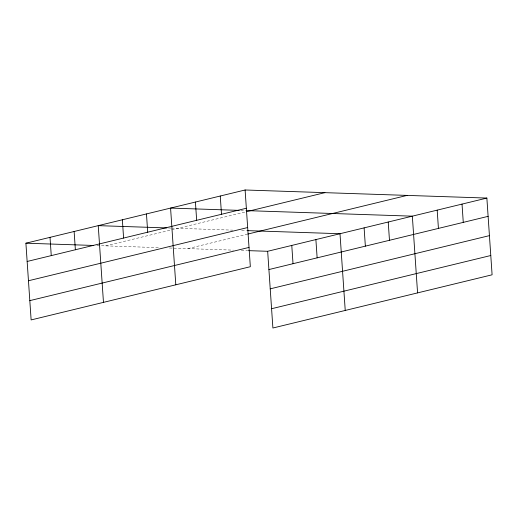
<?xml version="1.0" encoding="UTF-8"?>
<svg xmlns="http://www.w3.org/2000/svg" width="518" height="518" viewBox="0 0 518 518"><rect width="100%" height="100%" fill="white"/><g stroke="black" fill="none" stroke-linecap="round" stroke-linejoin="round"><path stroke-width="0.39" stroke-dasharray="2.59 1.94" d="M105.685 245.869L245.687 211.881M187.885 248.614L246.995 234.266M240.786 210.425L245.571 210.586M168.447 227.985L170.836 228.069M171.639 228.095L232.822 230.141M241.686 230.439L246.523 230.601M96.905 245.577L159.68 247.675M169.347 247.999L233.359 250.136M241.336 250.408L247.721 250.621"/><path stroke-width="0.78" d="M245.105 189.989L250.336 266.712L31.132 319.93L25.9 243.201L245.105 189.989L486.868 198.07L492.1 274.799L272.895 328.011L267.664 251.288L486.868 198.07M27.143 261.467L246.348 208.255M246.471 211.694L324.883 192.657M28.458 280.762L247.662 227.551M247.772 234.078L407.083 195.403M29.817 300.634L249.016 247.423M268.913 269.554L488.118 216.343M270.228 288.843L489.432 235.632M271.581 308.722L490.786 255.51M239.186 210.373L170.571 208.081L175.803 284.809M246.367 210.612L412.341 216.168L417.573 292.89M166.848 227.933L98.239 225.641L103.471 302.37M247.326 230.627L340.002 233.728L345.234 310.45M25.9 243.201L93.713 245.467M248.517 250.647L267.664 251.288M462.024 204.105L463.273 222.371M437.186 210.133L438.429 228.406M388.228 222.021L389.471 240.287M364.115 227.875L365.358 246.141M315.889 239.581L317.139 257.847M291.776 245.435L293.026 263.701M220.26 196.018L221.503 214.29M195.416 202.046L196.665 220.318M146.464 213.934L147.708 232.2M122.352 219.787L123.595 238.053M74.126 231.494L75.369 249.76M50.013 237.348L51.256 255.614"/></g></svg>
